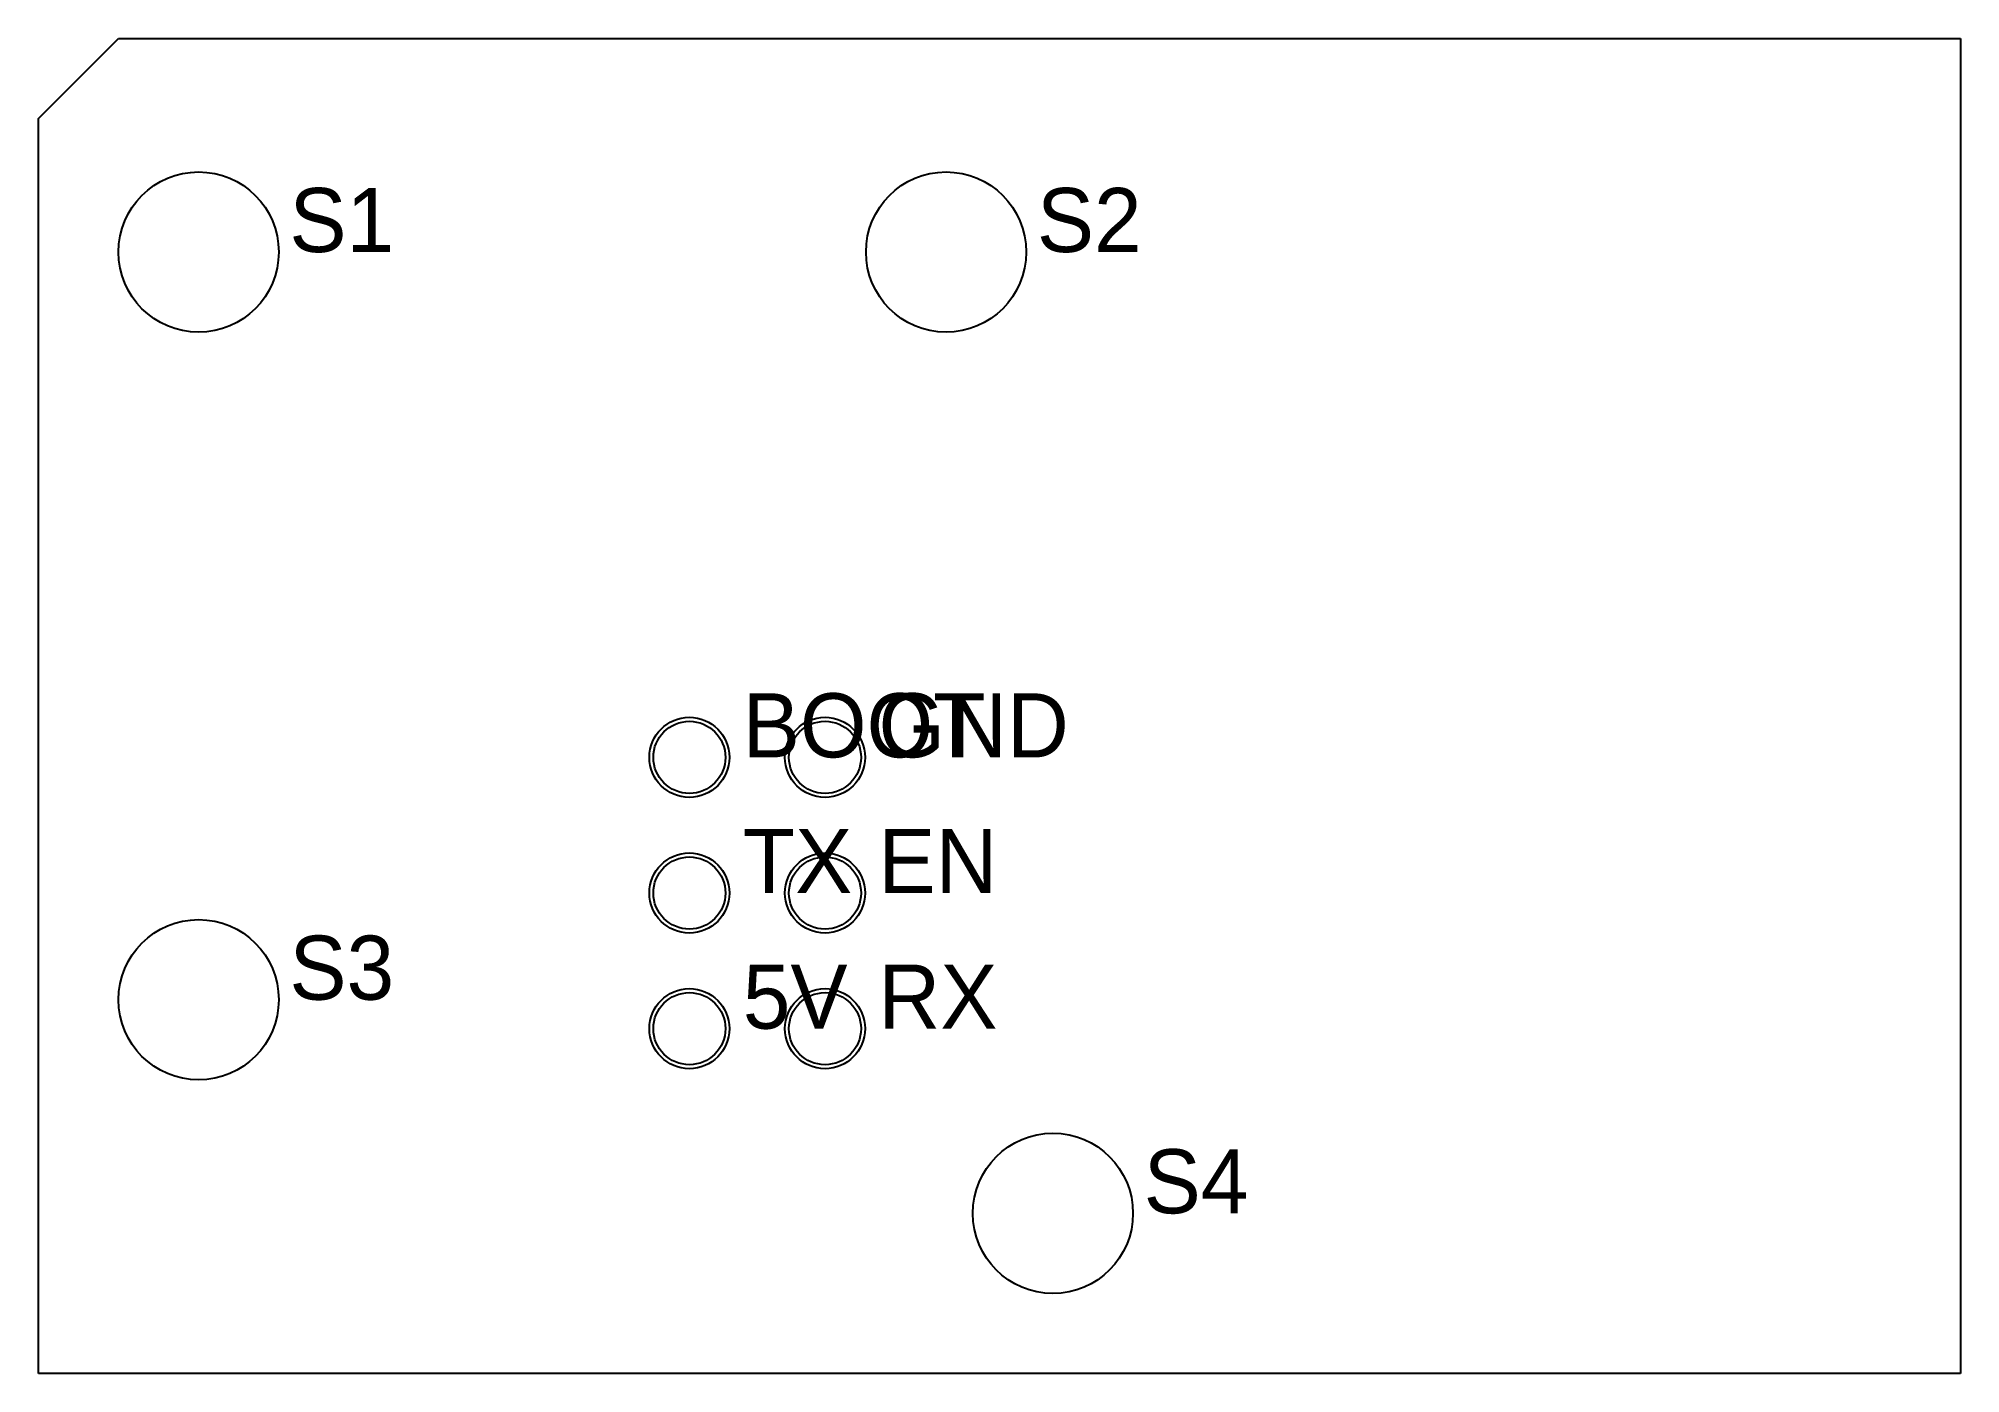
# Model space of a CAD drawing. Header units: metres. Extents: x 0 to 36, y 0 to 25.
import ezdxf

# ---------------------------------------------------------------- set-up
doc = ezdxf.new("R2010")
doc.units = ezdxf.units.M

msp = doc.modelspace()

# ---------------------------------------------------------------- linework, layer by layer
at = {"layer": 'BOARD'}
for p, q in [((0, 23.5), (1.5, 25)), ((1.5, 25), (36, 25)), ((36, 25), (36, 0)), ((0, 0), (0, 23.5)), ((36, 0), (0, 0))]:
    msp.add_line(p, q, dxfattribs=at)
at = {"layer": 'POGO'}
for centre in [(12.192, 11.538), (14.732, 11.538), (12.192, 8.998), (14.732, 8.998), (12.192, 6.458), (14.732, 6.458)]:
    msp.add_circle(centre, 0.75, dxfattribs=at)
at = {"layer": 'PROBE_BORE'}
for centre in [(12.192, 11.538), (14.732, 11.538), (12.192, 8.998), (14.732, 8.998), (12.192, 6.458), (14.732, 6.458)]:
    msp.add_circle(centre, 0.675, dxfattribs=at)
at = {"layer": 'SUPPORT'}
for centre in [(3, 21), (17, 21), (3, 7), (19, 3)]:
    msp.add_circle(centre, 1.5, dxfattribs=at)

# ---------------------------------------------------------------- texts
at = {"layer": 'LABEL'}
for s, p in [('S1', (4.7, 21)), ('S2', (18.7, 21)), ('BOOT', (13.192, 11.538)), ('GND', (15.732, 11.538)), ('TX', (13.192, 8.998)), ('EN', (15.732, 8.998)), ('S3', (4.7, 7)), ('5V', (13.192, 6.458)), ('RX', (15.732, 6.458)), ('S4', (20.7, 3))]:
    msp.add_text(s, height=1.2, dxfattribs=at).set_placement(p)

doc.saveas('drawing.dxf')
